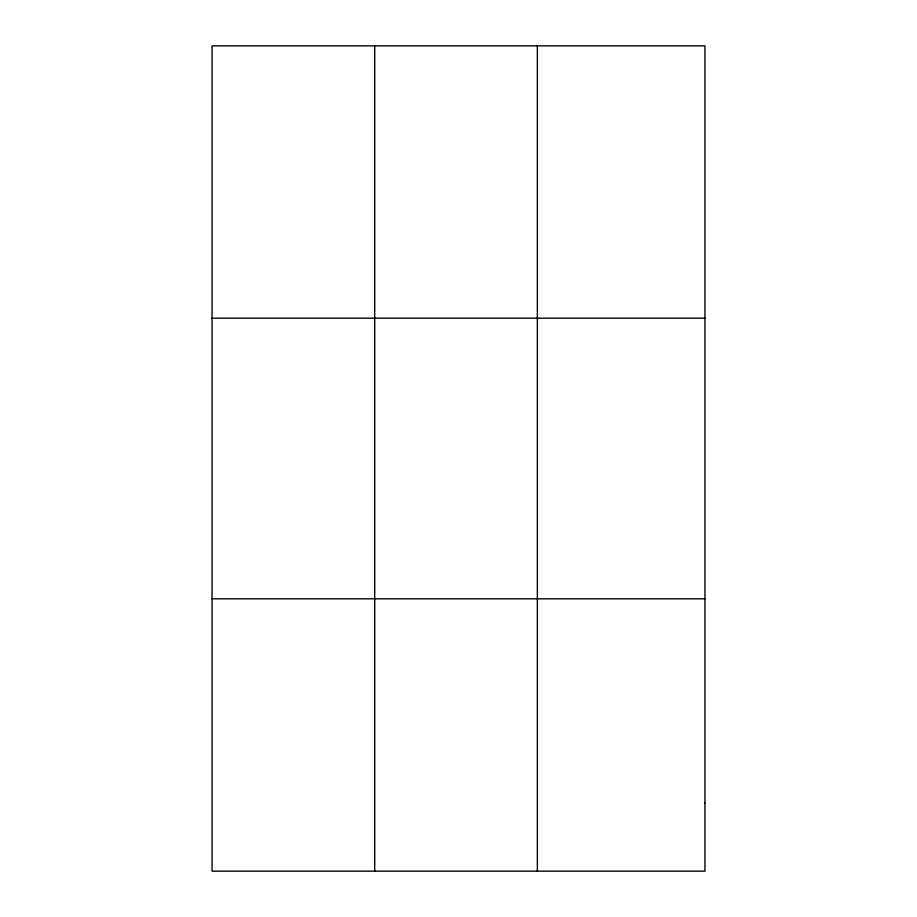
<?xml version="1.0" encoding="UTF-8"?>
<svg xmlns="http://www.w3.org/2000/svg" width="917" height="917" viewBox="0 0 917 917"><rect width="100%" height="100%" fill="white"/><g stroke="black" fill="none" stroke-linecap="round" stroke-linejoin="round"><path stroke-width="1.38" d="M374.709 871.15L374.709 45.85M537.362 871.15L537.362 45.85M212.056 318.199L704.944 318.199M212.056 598.801L704.944 598.801M704.944 803.063L704.944 871.15L212.056 871.15L212.056 45.85L704.944 45.85L704.944 803.063"/></g></svg>
